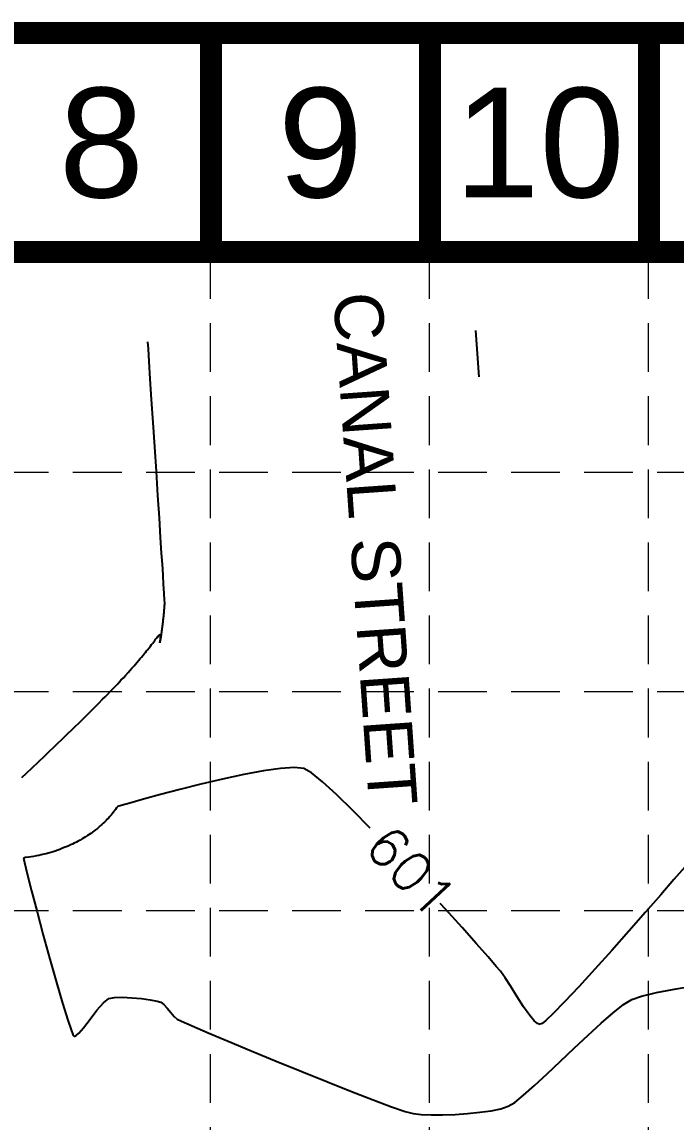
# Model space of a CAD drawing. Header units: inches. Extents: x 2547543 to 2548696, y 7125653 to 7126375.
# Drawn here: x 2547690.1 to 2547743.8, y 7126285 to 7126375.3 of the extents above; entities that cross this region are included whole.
import ezdxf
from ezdxf.enums import TextEntityAlignment as Align

# ---------------------------------------------------------------- set-up
doc = ezdxf.new("R2010")
doc.units = ezdxf.units.IN
doc.header["$MEASUREMENT"] = 0
doc.linetypes.add('HIDDEN', pattern=[0.375, 0.25, -0.125])
for name, color, linetype in [('BASE', 7, 'Continuous'), ('C-ROAD-IDEN-E', 7, 'Continuous'), ('GRID', 254, 'HIDDEN'), ('V-TOPO-MINR-E', 14, 'Continuous')]:
    doc.layers.add(name, color=color, linetype=linetype)
doc.styles.add('L100', font='simplex', dxfattribs={"height": 4})
doc.styles.get("Standard").update_dxf_attribs({"font": 'ARIAL.TTF'})

msp = doc.modelspace()

# ---------------------------------------------------------------- linework, layer by layer
at = {"layer": 'BASE', "const_width": 1.799999999973807}
for points in [[(2547543.583313602, 7125654.376313475), (2548695.583313586, 7125654.376313475), (2548695.583313586, 7126374.376313465), (2547543.583313602, 7126374.376313465)], [(2547561.543997881, 7125672.371599755), (2548677.633600889, 7125672.340385177), (2548677.610338688, 7126356.384924904), (2547561.770809304, 7126356.405646428)]]:
    msp.add_lwpolyline(points, close=True, dxfattribs=at)
for points in [[(2547705.5833136, 7126356.376313465), (2547705.5833136, 7126374.376313465)], [(2547723.5833136, 7126356.376313465), (2547723.5833136, 7126374.376313465)], [(2547741.5833136, 7126356.376313465), (2547741.5833136, 7126374.376313465)]]:
    msp.add_lwpolyline(points, dxfattribs=at)
at = {"layer": 'GRID', "color": 252, "linetype": 'HIDDEN', "lineweight": 0, "ltscale": 16}
for p, q in [((2547705.523132141, 7126356.547205457), (2547705.523132141, 7125726.296813901)), ((2547723.523132141, 7126356.547205457), (2547723.523132141, 7125726.296813901)), ((2547741.52313214, 7126356.547205457), (2547741.52313214, 7125726.296813901)), ((2547562.246074223, 7126338.317165321), (2548678.246074207, 7126338.317165321)), ((2547562.246074223, 7126320.317165322), (2548678.246074207, 7126320.317165322)), ((2547562.246074223, 7126302.317165322), (2548678.246074207, 7126302.317165322))]:
    msp.add_line(p, q, dxfattribs=at)
at = {"layer": 'V-TOPO-MINR-E', "color": 35, "extrusion": (0.9974161027546418, 0.07184092124786601, 0), "elevation": 3053107.793251717}
msp.add_lwpolyline([(6924905.104949017, 601.0000000000009), (6924901.290864381, 601.0000000000009)], dxfattribs=at)
at = {"layer": 'V-TOPO-MINR-E', "color": 35, "extrusion": (0.99789280121185, 0.06488418366264292, 0), "elevation": 3004719.229042815}
msp.add_lwpolyline([(6946026.338786989, 601.0000000000009), (6946026.927158698, 601.0000000000009)], dxfattribs=at)
at = {"layer": 'V-TOPO-MINR-E', "color": 35, "elevation": 601}
for points in [[(2547700.507303224, 7126347.39412977), (2547700.439633232, 7126348.434815324)], [(2547700.831916432, 7126342.401969302), (2547700.708980886, 7126344.292584943)], [(2547700.962201708, 7126340.398287267), (2547700.831916432, 7126342.401969302)], [(2547701.341795291, 7126334.560060965), (2547701.222677199, 7126336.392211282)], [(2547701.588238219, 7126330.768622525), (2547701.530111862, 7126331.663144769)], [(2547701.648755533, 7126329.832791965), (2547701.614961874, 7126330.356886606)], [(2547701.778358957, 7126327.816203136), (2547701.741826651, 7126328.385524773)], [(2547701.777616946, 7126327.373040255), (2547701.78279865, 7126327.442449832)], [(2547701.793058991, 7126327.585656749), (2547701.778358957, 7126327.816203136)], [(2547701.78279865, 7126327.442449832), (2547701.787844531, 7126327.511871445)], [(2547701.787844531, 7126327.511871445), (2547701.793058991, 7126327.585656749)], [(2547701.697908341, 7126326.471931825), (2547701.704853014, 7126326.541160781)], [(2547701.711662267, 7126326.61040522), (2547701.718336066, 7126326.67966488)], [(2547701.718336066, 7126326.67966488), (2547701.724874376, 7126326.748939496)], [(2547701.724874376, 7126326.748939496), (2547701.731277166, 7126326.818228801)], [(2547701.731277166, 7126326.818228801), (2547701.737544402, 7126326.88753253)], [(2547701.737544402, 7126326.88753253), (2547701.744000731, 7126326.960553699)], [(2547701.744000731, 7126326.960553699), (2547701.749995718, 7126327.029958622)], [(2547701.749995718, 7126327.029958622), (2547701.755854773, 7126327.099377183)], [(2547701.755854773, 7126327.099377183), (2547701.761257184, 7126327.164886395)], [(2547701.761257184, 7126327.164886395), (2547701.767164961, 7126327.23825416)], [(2547701.767164961, 7126327.23825416), (2547701.772616036, 7126327.30771204)], [(2547701.772616036, 7126327.30771204), (2547701.777616946, 7126327.373040255)], [(2547701.604312955, 7126325.644805149), (2547701.612589445, 7126325.711511017)], [(2547701.612589445, 7126325.711511017), (2547701.621021349, 7126325.780552175)], [(2547701.621021349, 7126325.780552175), (2547701.62931824, 7126325.849611728)], [(2547701.661469882, 7126326.128855282), (2547701.669093504, 7126326.198075796)], [(2547701.669093504, 7126326.198075796), (2547701.676581598, 7126326.267313138)], [(2547701.676581598, 7126326.267313138), (2547701.683934129, 7126326.336567043)], [(2547701.691151059, 7126326.405837246), (2547701.697908341, 7126326.471931825)], [(2547701.030909455, 7126324.601999146), (2547701.095300951, 7126324.692783047)], [(2547701.095300951, 7126324.692783047), (2547701.156211445, 7126324.773486162)], [(2547701.207949856, 7126324.840060277), (2547701.214392956, 7126324.775234718)], [(2547701.214392956, 7126324.775234718), (2547701.256787942, 7126324.85806266)], [(2547701.256787942, 7126324.85806266), (2547701.298897739, 7126324.940915913)], [(2547701.298897739, 7126324.940915913), (2547701.300405965, 7126324.885203855)], [(2547701.300405965, 7126324.885203855), (2547701.334499869, 7126324.948640936)], [(2547701.334499869, 7126324.948640936), (2547701.368786307, 7126325.012006384)], [(2547701.368786307, 7126325.012006384), (2547701.367276801, 7126324.949391156)], [(2547701.391579431, 7126324.948033362), (2547701.41788796, 7126325.009863783)], [(2547701.413473041, 7126324.940164021), (2547701.40873671, 7126324.869775984)], [(2547701.414983042, 7126324.711871355), (2547701.410064906, 7126324.660704505)], [(2547701.41788796, 7126325.009863783), (2547701.413473041, 7126324.940164021)], [(2547701.424348273, 7126324.813215852), (2547701.419743642, 7126324.762707435)], [(2547701.428798478, 7126324.863399672), (2547701.424348273, 7126324.813215852)], [(2547701.435187566, 7126324.938073388), (2547701.428798478, 7126324.863399672)], [(2547701.470137495, 7126324.679580876), (2547701.480597797, 7126324.748386849)], [(2547701.480597797, 7126324.748386849), (2547701.490923463, 7126324.817215204)], [(2547701.490923463, 7126324.817215204), (2547701.500890844, 7126324.884547817)], [(2547701.511170694, 7126324.954938), (2547701.520853869, 7126325.022169115)], [(2547701.530633593, 7126325.091011833), (2547701.54027873, 7126325.159875581)], [(2547701.54027873, 7126325.159875581), (2547701.549789237, 7126325.228760094)], [(2547701.549789237, 7126325.228760094), (2547701.559165068, 7126325.297665111)], [(2547701.559165068, 7126325.297665111), (2547701.568676251, 7126325.368616106)], [(2547701.568676251, 7126325.368616106), (2547701.577788103, 7126325.437634018)], [(2547701.586764866, 7126325.506671673), (2547701.595320765, 7126325.573484938)], [(2547700.960881544, 7126324.503168655), (2547701.030909455, 7126324.601999146)], [(2547701.377157562, 7126324.346577768), (2547701.371091067, 7126324.29300485)], [(2547701.383054961, 7126324.399796929), (2547701.377157562, 7126324.346577768)], [(2547701.388784986, 7126324.452665756), (2547701.383054961, 7126324.399796929)], [(2547701.394349331, 7126324.50518762), (2547701.388784986, 7126324.452665756)], [(2547701.391656344, 7126324.34711755), (2547701.412462431, 7126324.403958985)], [(2547701.404987651, 7126324.609203735), (2547701.399749669, 7126324.557365854)], [(2547701.410064906, 7126324.660704505), (2547701.404987651, 7126324.609203735)], [(2547701.412462431, 7126324.403958985), (2547701.437950328, 7126324.473307429)], [(2547701.437950328, 7126324.473307429), (2547701.448631258, 7126324.540880984)], [(2547701.448631258, 7126324.540880984), (2547701.459542602, 7126324.610797547)], [(2547701.459542602, 7126324.610797547), (2547701.470137495, 7126324.679580876)], [(2547699.880790471, 7126323.134536662), (2547700.010055984, 7126323.286017069)], [(2547700.010055984, 7126323.286017069), (2547700.106263379, 7126323.400416961)], [(2547700.190805601, 7126323.506368425), (2547700.294222505, 7126323.638127519)], [(2547699.395310432, 7126322.566241955), (2547699.515632294, 7126322.706286927)], [(2547698.384418488, 7126321.444708232), (2547698.560298993, 7126321.635590518)], [(2547698.560298993, 7126321.635590518), (2547698.776604248, 7126321.872012496)], [(2547696.381942888, 7126319.364421762), (2547696.68305131, 7126319.66749566)], [(2547692.640692199, 7126315.709492676), (2547692.954627272, 7126316.010820778)], [(2547692.954627272, 7126316.010820778), (2547693.364142246, 7126316.405381612)], [(2547691.411791797, 7126314.542914415), (2547691.918520444, 7126315.02311887)], [(2547712.438593858, 7126314.072516726), (2547711.308235987, 7126313.997691088)], [(2547706.536446116, 7126313.115303733), (2547704.760125724, 7126312.696339906)], [(2547709.892855742, 7126313.794319956), (2547708.27480762, 7126313.490743959)], [(2547714.751537756, 7126312.902435734), (2547713.834090027, 7126313.635228276)], [(2547703.028200941, 7126312.262193109), (2547701.423026261, 7126311.841203976)], [(2547697.463152456, 7126310.2622157), (2547697.373787174, 7126310.15613422)], [(2547697.82907508, 7126310.75934632), (2547697.734598618, 7126310.617206726)], [(2547696.729849517, 7126309.489503753), (2547696.620894867, 7126309.390747402)], [(2547696.834732623, 7126309.589974267), (2547696.729849517, 7126309.489503753)], [(2547697.064416496, 7126309.818110889), (2547696.963206189, 7126309.716167324)], [(2547697.161545041, 7126309.921571939), (2547697.064416496, 7126309.818110889)], [(2547695.443907253, 7126308.48536611), (2547695.277138844, 7126308.37829154)], [(2547695.575850142, 7126308.572311118), (2547695.443907253, 7126308.48536611)], [(2547695.703799119, 7126308.661565793), (2547695.575850142, 7126308.572311118)], [(2547695.861095091, 7126308.774125749), (2547695.703799119, 7126308.661565793)], [(2547695.985430731, 7126308.865384324), (2547695.861095091, 7126308.774125749)], [(2547696.370150367, 7126309.1715226), (2547696.253482386, 7126309.076327318)], [(2547693.693792976, 7126307.555196276), (2547693.532321031, 7126307.489279228)], [(2547694.046005288, 7126307.712005818), (2547693.851484576, 7126307.624218527)], [(2547694.35066832, 7126307.858391297), (2547694.200259548, 7126307.783745036)], [(2547694.536067665, 7126307.953079062), (2547694.35066832, 7126307.858391297)], [(2547695.00214125, 7126308.211274736), (2547694.825998856, 7126308.110157604)], [(2547695.277138844, 7126308.37829154), (2547695.141616197, 7126308.293528646)], [(2547690.339960599, 7126306.684003894), (2547690.182154962, 7126306.629203656)], [(2547690.821008273, 7126306.724531585), (2547690.605544406, 7126306.706961458)], [(2547691.012924335, 7126306.759842651), (2547690.821008273, 7126306.724531585)], [(2547691.25037549, 7126306.806137266), (2547691.012924335, 7126306.759842651)], [(2547691.624641255, 7126306.887832231), (2547691.439229781, 7126306.845042033)], [(2547691.853923667, 7126306.943346845), (2547691.624641255, 7126306.887832231)], [(2547692.036184621, 7126306.989558042), (2547691.853923667, 7126306.943346845)], [(2547692.995429757, 7126307.28611923), (2547692.783146892, 7126307.21353949)], [(2547693.163985106, 7126307.345839419), (2547692.995429757, 7126307.28611923)], [(2547693.532321031, 7126307.489279228), (2547693.328833019, 7126307.408862007)], [(2547690.489597988, 7126305.334927331), (2547690.846685157, 7126303.94351313)], [(2547690.846685157, 7126303.94351313), (2547691.296508213, 7126302.228263451)], [(2547727.394615653, 7126299.599967151), (2547726.213479487, 7126300.926367175)], [(2547692.345838333, 7126298.343303308), (2547692.881083573, 7126296.432115667)], [(2547729.37550629, 7126297.343964458), (2547729.026755823, 7126297.746444154)], [(2547742.204412715, 7126295.593901316), (2547743.800008713, 7126295.895997814)], [(2547697.658310958, 7126295.193859264), (2547698.31918849, 7126295.211392932)], [(2547698.31918849, 7126295.211392932), (2547699.088135876, 7126295.17309928)], [(2547699.088135876, 7126295.17309928), (2547699.875967262, 7126295.096534332)], [(2547699.875967262, 7126295.096534332), (2547700.593496793, 7126294.999254111)], [(2547731.268543983, 7126294.42604298), (2547730.739914965, 7126295.254149701)], [(2547740.174337119, 7126295.0354832), (2547740.963341555, 7126295.305868148)], [(2547740.963341555, 7126295.305868148), (2547742.204412715, 7126295.593901316)], [(2547693.380541048, 7126294.714138197), (2547693.812079846, 7126293.318632307)], [(2547701.460906868, 7126294.812771944), (2547701.705376686, 7126294.624061884)], [(2547731.780248107, 7126293.702903702), (2547731.268543983, 7126294.42604298)], [(2547693.812079846, 7126293.318632307), (2547694.086817462, 7126292.521270801)], [(2547732.15571802, 7126293.268802477), (2547731.780248107, 7126293.702903702)], [(2547733.681263579, 7126293.845132886), (2547733.101552819, 7126293.302384142)], [(2547694.086817462, 7126292.521270801), (2547694.240953526, 7126292.152790045)], [(2547694.510761519, 7126292.064205021), (2547694.736858176, 7126292.262529934)], [(2547732.798605565, 7126293.06152936), (2547732.66692476, 7126292.989162579)], [(2547694.31513274, 7126292.031952516), (2547694.342877757, 7126292.012080917)], [(2547694.342877757, 7126292.012080917), (2547694.391626772, 7126292.011148627)], [(2547694.391626772, 7126292.011148627), (2547694.510761519, 7126292.064205021)], [(2547734.302394144, 7126289.95414381), (2547735.438076804, 7126291.034735612)], [(2547727.675680641, 7126285.76116957), (2547728.599540414, 7126285.89429872)], [(2547728.599540414, 7126285.89429872), (2547729.393800061, 7126286.059240938)], [(2547729.393800061, 7126286.059240938), (2547730.008834729, 7126286.255506651)], [(2547722.849249728, 7126285.589854863), (2547723.676737341, 7126285.55657509)], [(2547723.676737341, 7126285.55657509), (2547724.622749092, 7126285.557556246)], [(2547724.622749092, 7126285.557556246), (2547725.637660127, 7126285.59230876)], [(2547725.637660127, 7126285.59230876), (2547726.671845594, 7126285.660343057)], [(2547726.671845594, 7126285.660343057), (2547727.675680641, 7126285.76116957)]]:
    msp.add_lwpolyline(points, dxfattribs=at)
at = {"layer": 'V-TOPO-MINR-E', "color": 35, "extrusion": (0.9978925533206651, 0.06488799601747525, 0), "elevation": 3004745.765658607}
msp.add_lwpolyline([(6946012.404513302, 601.0000000000009), (6946013.816606614, 601.0000000000009)], dxfattribs=at)
at = {"layer": 'V-TOPO-MINR-E', "color": 35, "extrusion": (0.9978925682976937, 0.06488776568994156, 0), "elevation": 3004744.162421895}
msp.add_lwpolyline([(6946011.402048751, 601), (6946013.098050385, 601)], dxfattribs=at)
at = {"layer": 'V-TOPO-MINR-E', "color": 35, "extrusion": (0.9978927964449512, 0.06488425697559581, 0), "elevation": 3004719.739374997}
msp.add_lwpolyline([(6946016.028620339, 601), (6946018.064537042, 601)], dxfattribs=at)
at = {"layer": 'V-TOPO-MINR-E', "color": 35, "extrusion": (0.9978929488592295, 0.06488191286507569, 0), "elevation": 3004703.422756286}
msp.add_lwpolyline([(6946021.10825057, 601.0000000000009), (6946023.086868996, 601.0000000000009)], dxfattribs=at)
at = {"layer": 'V-TOPO-MINR-E', "color": 35, "extrusion": (0.9978935199544801, 0.06487312874263096, 0), "elevation": 3004642.279134751}
msp.add_lwpolyline([(6946044.113251531, 601.0000000000009), (6946045.72136844, 601.0000000000009)], dxfattribs=at)
at = {"layer": 'V-TOPO-MINR-E', "color": 35, "extrusion": (0.9978941276494827, 0.06486378036067454, 0), "elevation": 3004577.207677773}
msp.add_lwpolyline([(6946070.965861008, 601.0000000000005), (6946072.260774681, 601.0000000000005)], dxfattribs=at)
at = {"layer": 'V-TOPO-MINR-E', "color": 35, "extrusion": (0.9979003123134513, 0.0647685624722085, 0), "elevation": 3003914.410169544}
msp.add_lwpolyline([(6946356.317576769, 601), (6946356.730179024, 601)], dxfattribs=at)
at = {"layer": 'V-TOPO-MINR-E', "color": 35, "extrusion": (0.9979360937291455, 0.06421489572220795, 0), "elevation": 3000059.958441196}
msp.add_lwpolyline([(6948020.642678981, 601.0000000000005), (6948021.360255755, 601.0000000000005)], dxfattribs=at)
at = {"layer": 'V-TOPO-MINR-E', "color": 35, "extrusion": (0.9979410937136457, 0.06413714584866277, 0), "elevation": 2999518.625722516}
msp.add_lwpolyline([(6948253.625018763, 601), (6948254.357698711, 601)], dxfattribs=at)
at = {"layer": 'V-TOPO-MINR-E', "color": 35, "extrusion": (0.995199756012904, -0.09786442475106305, 0), "elevation": 1838058.267524447}
msp.add_lwpolyline([(7341447.796814234, 601.0000000000009), (7341447.866392666, 601.0000000000009)], dxfattribs=at)
at = {"layer": 'V-TOPO-MINR-E', "color": 35, "extrusion": (0.9921451998107608, -0.1250915764248957, 0), "elevation": 1636246.608243436}
msp.add_lwpolyline([(7389045.718840645, 601.0000000000005), (7389045.790725498, 601.0000000000005)], dxfattribs=at)
at = {"layer": 'V-TOPO-MINR-E', "color": 35, "extrusion": (0.9930920024994232, -0.1173382911571731, 0), "elevation": 1693911.215408065}
msp.add_lwpolyline([(7376040.164016862, 601.0000000000005), (7376040.233575051, 601.0000000000005)], dxfattribs=at)
at = {"layer": 'V-TOPO-MINR-E', "color": 35, "extrusion": (0.9933199375003934, -0.1153928150458885, 0), "elevation": 1708356.022619313}
msp.add_lwpolyline([(7372708.080005845, 601), (7372708.149566057, 601)], dxfattribs=at)
at = {"layer": 'V-TOPO-MINR-E', "color": 35, "extrusion": (0.993547353180603, -0.1134180628816149, 0), "elevation": 1723008.137589695}
msp.add_lwpolyline([(7369297.708499576, 601), (7369297.780833226, 601)], dxfattribs=at)
at = {"layer": 'V-TOPO-MINR-E', "color": 35, "extrusion": (0.9937731601931459, -0.1114221974281968, 0), "elevation": 1737806.614481222}
msp.add_lwpolyline([(7365822.085514905, 601), (7365822.155151946, 601)], dxfattribs=at)
at = {"layer": 'V-TOPO-MINR-E', "color": 35, "extrusion": (0.9946165085107292, -0.1036243262845493, 0), "elevation": 1795525.38809087}
msp.add_lwpolyline([(7351965.689956059, 601.0000000000009), (7351965.759601193, 601.0000000000009)], dxfattribs=at)
at = {"layer": 'V-TOPO-MINR-E', "color": 35, "extrusion": (0.7895904385872144, -0.6136342064224015, 0), "elevation": -2361316.173764332}
msp.add_lwpolyline([(7190234.480605115, 601.0000000000009), (7190234.564919861, 601.0000000000009)], dxfattribs=at)
at = {"layer": 'V-TOPO-MINR-E', "color": 35, "extrusion": (0.9995965670480409, -0.02840252006022517, 0), "elevation": 2344267.953262725}
msp.add_lwpolyline([(7195811.094271746, 601), (7195811.03099081, 601)], dxfattribs=at)
at = {"layer": 'V-TOPO-MINR-E', "color": 35, "extrusion": (0.9214339127037199, -0.3885351264937494, 0), "elevation": -421289.1034759562}
msp.add_lwpolyline([(7556308.89533482, 601.0000000000009), (7556308.962510131, 601.0000000000009)], dxfattribs=at)
at = {"layer": 'V-TOPO-MINR-E', "color": 35, "extrusion": (0.9325076383597611, -0.3611502518353007, 0), "elevation": -197922.9974728557}
msp.add_lwpolyline([(7565455.379865647, 601.0000000000009), (7565455.453106234, 601.0000000000009)], dxfattribs=at)
at = {"layer": 'V-TOPO-MINR-E', "color": 35, "extrusion": (0.9956438344430814, -0.09323816244155737, 0), "elevation": 1872157.784733034}
msp.add_lwpolyline([(7332824.311055359, 601.0000000000009), (7332824.259996858, 601.0000000000009)], dxfattribs=at)
at = {"layer": 'V-TOPO-MINR-E', "color": 35, "extrusion": (0.9895036232004968, -0.1445080609277192, 0), "elevation": 1491148.475357876}
msp.add_lwpolyline([(7419687.697080303, 601.0000000000009), (7419687.768217165, 601.0000000000009)], dxfattribs=at)
at = {"layer": 'V-TOPO-MINR-E', "color": 35, "extrusion": (0.9900598269336858, -0.140646859517162, 0), "elevation": 1520081.692548614}
msp.add_lwpolyline([(7413814.336017142, 601.0000000000009), (7413814.405551041, 601.0000000000009)], dxfattribs=at)
at = {"layer": 'V-TOPO-MINR-E', "color": 35, "extrusion": (0.9916521867558511, -0.128941616642335, 0), "elevation": 1607553.91816698}
msp.add_lwpolyline([(7395340.96392585, 601.0000000000009), (7395341.033544669, 601.0000000000009)], dxfattribs=at)
at = {"layer": 'V-TOPO-MINR-E', "color": 35, "extrusion": (0.7824925691134791, -0.6226599226561695, 0), "elevation": -2443719.577640997}
msp.add_lwpolyline([(7162646.287241061, 601.0000000000005), (7162646.479572387, 601.0000000000005)], dxfattribs=at)
at = {"layer": 'V-TOPO-MINR-E', "color": 35, "extrusion": (0.7836299889351843, -0.6212278490549527, 0), "elevation": -2430616.352286408}
msp.add_lwpolyline([(7167103.607000151, 601), (7167103.788065188, 601)], dxfattribs=at)
at = {"layer": 'V-TOPO-MINR-E', "color": 35, "extrusion": (0.7923280567748728, -0.6100952798107472, 0), "elevation": -2329121.983862487}
msp.add_lwpolyline([(7200726.584532206, 601), (7200726.750953281, 601)], dxfattribs=at)
at = {"layer": 'V-TOPO-MINR-E', "color": 35, "extrusion": (0.7953100739867721, -0.6062028424670699, 0), "elevation": -2293785.926212037}
msp.add_lwpolyline([(7212060.806892669, 601), (7212060.95955833, 601)], dxfattribs=at)
at = {"layer": 'V-TOPO-MINR-E', "color": 35, "extrusion": (0.8034305233058834, -0.595398517146654, 0), "elevation": -2196102.325091921}
msp.add_lwpolyline([(7242403.726484714, 601), (7242403.867848068, 601)], dxfattribs=at)
at = {"layer": 'V-TOPO-MINR-E', "color": 35, "extrusion": (0.8060209319594118, -0.5918870308118613, 0), "elevation": -2164478.74793868}
msp.add_lwpolyline([(7251917.743398404, 601), (7251917.874621897, 601)], dxfattribs=at)
at = {"layer": 'V-TOPO-MINR-E', "color": 35, "extrusion": (0.9347695206499784, -0.3552547582563952, 0), "elevation": -150147.0245540245}
msp.add_lwpolyline([(7566553.778064885, 601.0000000000009), (7566553.835953701, 601.0000000000009)], dxfattribs=at)
at = {"layer": 'V-TOPO-MINR-E', "color": 35, "extrusion": (0.9946867393064097, -0.1029479997279337, 0), "elevation": 1800523.939450507}
msp.add_lwpolyline([(7350741.300213722, 601), (7350741.247756771, 601)], dxfattribs=at)
at = {"layer": 'V-TOPO-MINR-E', "color": 35, "extrusion": (0.761057136762193, -0.6486848499721053, 0), "elevation": -2683792.676883002}
msp.add_lwpolyline([(7076192.83256207, 601), (7076193.060707238, 601)], dxfattribs=at)
at = {"layer": 'V-TOPO-MINR-E', "color": 35, "extrusion": (0.7615779076808449, -0.6480733681709707, 0), "elevation": -2678108.292238648}
msp.add_lwpolyline([(7078346.370440959, 601), (7078346.543799218, 601)], dxfattribs=at)
at = {"layer": 'V-TOPO-MINR-E', "color": 35, "extrusion": (0.7600654353665307, -0.649846546471616, 0), "elevation": -2694597.858943163}
msp.add_lwpolyline([(7072085.703500111, 601), (7072085.864792023, 601)], dxfattribs=at)
at = {"layer": 'V-TOPO-MINR-E', "color": 35, "extrusion": (0.7816561341969048, -0.62370961822979, 0), "elevation": -2453331.031301205}
msp.add_lwpolyline([(7159359.460848391, 601), (7159359.5963958, 601)], dxfattribs=at)
at = {"layer": 'V-TOPO-MINR-E', "color": 35, "extrusion": (0.7866810428633165, -0.6173596494746679, 0), "elevation": -2395277.138915306}
msp.add_lwpolyline([(7178991.072031377, 601), (7178991.199191133, 601)], dxfattribs=at)
at = {"layer": 'V-TOPO-MINR-E', "color": 35, "extrusion": (0.7401727996929016, -0.6724167060646038, 0), "elevation": -2906120.543281436}
msp.add_lwpolyline([(6987824.830929298, 601), (6987825.071167182, 601)], dxfattribs=at)
at = {"layer": 'V-TOPO-MINR-E', "color": 35, "extrusion": (0.7462624868700387, -0.6656517863647219, 0), "elevation": -2842396.857304016}
msp.add_lwpolyline([(7013987.164438161, 601), (7013987.382381786, 601)], dxfattribs=at)
at = {"layer": 'V-TOPO-MINR-E', "color": 35, "extrusion": (0.7488087035673476, -0.6627861838193282, 0), "elevation": -2815488.656287248}
msp.add_lwpolyline([(7024831.85001182, 601.0000000000009), (7024832.119151684, 601.0000000000009)], dxfattribs=at)
at = {"layer": 'V-TOPO-MINR-E', "color": 35, "extrusion": (0.7513419354088885, -0.6599130973817884, 0), "elevation": -2788560.20311787}
msp.add_lwpolyline([(7035564.985808498, 601), (7035565.188425286, 601)], dxfattribs=at)
at = {"layer": 'V-TOPO-MINR-E', "color": 35, "extrusion": (0.7272998307402326, -0.6863198643527879, 0), "elevation": -3037995.362599805}
msp.add_lwpolyline([(6931507.715147573, 601.0000000000009), (6931508.101757037, 601.0000000000009)], dxfattribs=at)
at = {"layer": 'V-TOPO-MINR-E', "color": 35, "extrusion": (0.7294428649115734, -0.6840417434847059, 0), "elevation": -3016300.937209859}
msp.add_lwpolyline([(6940976.087272471, 601), (6940976.37565955, 601)], dxfattribs=at)
at = {"layer": 'V-TOPO-MINR-E', "color": 35, "extrusion": (0.7204582522390051, -0.6934983105824543, 0), "elevation": -3106581.545848487}
msp.add_lwpolyline([(6901039.718859863, 601), (6901040.058737115, 601)], dxfattribs=at)
at = {"layer": 'V-TOPO-MINR-E', "color": 35, "extrusion": (0.7217337123446836, -0.6921708231825157, 0), "elevation": -3093871.95914337}
msp.add_lwpolyline([(6906747.359917478, 601), (6906747.692072119, 601)], dxfattribs=at)
at = {"layer": 'V-TOPO-MINR-E', "color": 35, "extrusion": (0.7229498543832615, -0.6909005051722144, 0), "elevation": -3081720.903716836}
msp.add_lwpolyline([(6912177.924005711, 601), (6912178.16333105, 601)], dxfattribs=at)
at = {"layer": 'V-TOPO-MINR-E', "color": 35, "extrusion": (0.7257185000428924, -0.6879917577235171, 0), "elevation": -3053938.564290401}
msp.add_lwpolyline([(6924497.811074521, 601.0000000000009), (6924498.124331331, 601.0000000000009)], dxfattribs=at)
at = {"layer": 'V-TOPO-MINR-E', "color": 35, "extrusion": (0.7081602456890767, -0.7060517448640621, 0), "elevation": -3227372.925930691}
msp.add_lwpolyline([(6845381.10675595, 601), (6845381.547822374, 601)], dxfattribs=at)
at = {"layer": 'V-TOPO-MINR-E', "color": 35, "extrusion": (0.7116800186138217, -0.7025037730189287, 0), "elevation": -3193121.63133837}
msp.add_lwpolyline([(6861425.845962711, 601), (6861426.144239861, 601)], dxfattribs=at)
at = {"layer": 'V-TOPO-MINR-E', "color": 35, "extrusion": (0.7178828051125242, -0.6961639735893935, 0), "elevation": -3132139.372741743}
msp.add_lwpolyline([(6889477.297669271, 601.0000000000009), (6889477.560164398, 601.0000000000009)], dxfattribs=at)
at = {"layer": 'V-TOPO-MINR-E', "color": 35, "extrusion": (0.7017143215638822, -0.712458427497451, 0), "elevation": -3289451.243103931}
msp.add_lwpolyline([(6815766.634080047, 601.0000000000009), (6815767.047021362, 601.0000000000009)], dxfattribs=at)
at = {"layer": 'V-TOPO-MINR-E', "color": 35, "extrusion": (0.7031515773979321, -0.7110399842503937, 0), "elevation": -3275681.274195537}
msp.add_lwpolyline([(6822395.628362885, 601.0000000000009), (6822395.916570041, 601.0000000000009)], dxfattribs=at)
at = {"layer": 'V-TOPO-MINR-E', "color": 35, "extrusion": (0.7065630254929536, -0.7076501190604322, 0), "elevation": -3242832.682036058}
msp.add_lwpolyline([(6838070.637896749, 601), (6838070.97770128, 601)], dxfattribs=at)
at = {"layer": 'V-TOPO-MINR-E', "color": 35, "extrusion": (0.6989465475494863, -0.7151739114849295, 0), "elevation": -3315854.089287403}
msp.add_lwpolyline([(6802959.589945956, 601), (6802959.923561958, 601)], dxfattribs=at)
at = {"layer": 'V-TOPO-MINR-E', "color": 35, "extrusion": (0.7001790488404195, -0.7139672958651017, 0), "elevation": -3304115.326055296}
msp.add_lwpolyline([(6808669.031107374, 601.0000000000009), (6808669.466753162, 601.0000000000009)], dxfattribs=at)
at = {"layer": 'V-TOPO-MINR-E', "color": 35, "extrusion": (-0.7009328310284211, 0.7132272894291714, 0), "elevation": 3296921.397761527}
msp.add_lwpolyline([(-6812155.847626538, 601), (-6812156.309714202, 601)], dxfattribs=at)
at = {"layer": 'V-TOPO-MINR-E', "color": 35, "extrusion": (-0.6945909042180385, 0.7194049456165615, 0), "elevation": 3357102.628590112}
msp.add_lwpolyline([(-6782697.761836282, 601.0000000000009), (-6782698.364627866, 601.0000000000009)], dxfattribs=at)
at = {"layer": 'V-TOPO-MINR-E', "color": 35, "extrusion": (0.6952725786430198, -0.718746159215537, 0), "elevation": -3350671.21027238}
msp.add_lwpolyline([(6785877.806523191, 601.0000000000009), (6785878.344047997, 601.0000000000009)], dxfattribs=at)
at = {"layer": 'V-TOPO-MINR-E', "color": 35, "extrusion": (0.6963875723469362, -0.7176659035238756, 0), "elevation": -3340132.30258405}
msp.add_lwpolyline([(6791071.981712626, 601), (6791072.354578194, 601)], dxfattribs=at)
at = {"layer": 'V-TOPO-MINR-E', "color": 35, "extrusion": (0.6896091706616255, -0.7241817394407188, 0), "elevation": -3403835.497255655}
msp.add_lwpolyline([(6759364.751378872, 601.0000000000009), (6759365.154392952, 601.0000000000009)], dxfattribs=at)
at = {"layer": 'V-TOPO-MINR-E', "color": 35, "extrusion": (-0.6884402958311016, 0.7252930160121395, 0), "elevation": 3414732.738097786}
msp.add_lwpolyline([(-6753865.578155028, 601.0000000000009), (-6753866.171454985, 601.0000000000009)], dxfattribs=at)
at = {"layer": 'V-TOPO-MINR-E', "color": 35, "extrusion": (0.6868452852981951, -0.7268036557858257, 0), "elevation": -3429561.626950284}
msp.add_lwpolyline([(6746345.608430734, 601), (6746346.259786386, 601)], dxfattribs=at)
at = {"layer": 'V-TOPO-MINR-E', "color": 35, "extrusion": (0.6873877726179317, -0.7262906099182053, 0), "elevation": -3424523.41097289}
msp.add_lwpolyline([(6748905.112511378, 601), (6748905.829982352, 601)], dxfattribs=at)
at = {"layer": 'V-TOPO-MINR-E', "color": 35, "extrusion": (0.1422258850860868, -0.9898342273388404, 0), "elevation": -6691519.013920826}
msp.add_lwpolyline([(3535358.169993179, 601), (3535356.740076728, 601)], dxfattribs=at)
at = {"layer": 'V-TOPO-MINR-E', "color": 35, "extrusion": (-0.1069357513144254, -0.9942659327819793, 0), "elevation": -7357892.85236233}
msp.add_lwpolyline([(1771046.702152852, 601), (1771045.934771635, 601)], dxfattribs=at)
at = {"layer": 'V-TOPO-MINR-E', "color": 35, "extrusion": (-0.4896728196064378, -0.8719062620136876, 0), "elevation": -7461023.700318254}
msp.add_lwpolyline([(-1268194.445400038, 601.0000000000009), (-1268195.170839451, 601.0000000000009)], dxfattribs=at)
at = {"layer": 'V-TOPO-MINR-E', "color": 35, "extrusion": (0.6859184179191021, -0.7276784481894157, 0), "elevation": -3438157.043095039}
msp.add_lwpolyline([(6741968.661269838, 601.0000000000009), (6741969.161043273, 601.0000000000009)], dxfattribs=at)
at = {"layer": 'V-TOPO-MINR-E', "color": 35, "extrusion": (-0.2111062479820466, 0.9774631205641178, 0), "elevation": 6427871.487933313}
msp.add_lwpolyline([(-3994700.183555281, 601.0000000000005), (-3994698.405113243, 601.0000000000005)], dxfattribs=at)
at = {"layer": 'V-TOPO-MINR-E', "color": 35, "extrusion": (0.2431499871105035, -0.9699887029074936, 0), "elevation": -6292968.429250009}
msp.add_lwpolyline([(4204007.675926064, 601), (4204005.890415799, 601)], dxfattribs=at)
at = {"layer": 'V-TOPO-MINR-E', "color": 35, "extrusion": (0.6731795382493313, 0.739479079678673, 0), "elevation": 6984828.746626625}
msp.add_lwpolyline([(2913304.712487084, 601.0000000000009), (2913306.26933102, 601.0000000000009)], dxfattribs=at)
at = {"layer": 'V-TOPO-MINR-E', "color": 35, "extrusion": (0.2779680149164242, -0.96059033030914, 0), "elevation": -6137286.771395192}
msp.add_lwpolyline([(4428181.513959048, 601), (4428180.753179587, 601)], dxfattribs=at)
at = {"layer": 'V-TOPO-MINR-E', "color": 35, "extrusion": (0.2699215856812339, -0.9628823072335104, 0), "elevation": -6174119.991202822}
msp.add_lwpolyline([(4376680.569898408, 601), (4376679.422706299, 601)], dxfattribs=at)
at = {"layer": 'V-TOPO-MINR-E', "color": 35, "extrusion": (0.2623095440965617, -0.9649837838408758, 0), "elevation": -6208488.966586874}
msp.add_lwpolyline([(4327790.169444811, 601.0000000000009), (4327788.722715753, 601.0000000000009)], dxfattribs=at)
at = {"layer": 'V-TOPO-MINR-E', "color": 35, "extrusion": (-0.6982026310610072, -0.71590019275, 0), "elevation": -6880549.976686591}
msp.add_lwpolyline([(-3151697.517328973, 601.0000000000009), (-3151699.380622987, 601.0000000000009)], dxfattribs=at)
at = {"layer": 'V-TOPO-MINR-E', "color": 35, "extrusion": (0.7730233364808247, -0.6343775857137874, 0), "elevation": -2551341.905881939}
msp.add_lwpolyline([(7125006.473487508, 601), (7125006.301499316, 601)], dxfattribs=at)
at = {"layer": 'V-TOPO-MINR-E', "color": 35, "extrusion": (0.7811472166659598, -0.6243468794628706, 0), "elevation": -2459162.789830185}
msp.add_lwpolyline([(7157344.696578539, 601.0000000000009), (7157344.559336431, 601.0000000000009)], dxfattribs=at)
at = {"layer": 'V-TOPO-MINR-E', "color": 35, "extrusion": (0.8317221272707229, -0.5551921316159509, 0), "elevation": -1837495.002661221}
msp.add_lwpolyline([(7341571.962120054, 601), (7341571.824052487, 601)], dxfattribs=at)
at = {"layer": 'V-TOPO-MINR-E', "color": 35, "extrusion": (0.7387677019491294, -0.6739601490865779, 0), "elevation": -2920692.591359747}
msp.add_lwpolyline([(6981735.16210781, 601), (6981735.031768629, 601)], dxfattribs=at)
at = {"layer": 'V-TOPO-MINR-E', "color": 35, "extrusion": (0.295518200236963, -0.9553371097830893, 0), "elevation": -6055138.113084609}
msp.add_lwpolyline([(4539865.210404685, 601), (4539864.922936202, 601)], dxfattribs=at)
at = {"layer": 'V-TOPO-MINR-E', "color": 35, "extrusion": (0.7133134776858783, 0.7008451202310523, 0), "elevation": 6811761.01891963}
msp.add_lwpolyline([(3297736.130409956, 601), (3297738.170859908, 601)], dxfattribs=at)
at = {"layer": 'V-TOPO-MINR-E', "color": 35, "extrusion": (-0.6623475000370715, 0.7491967626696219, 0), "elevation": 3651547.437627471}
msp.add_lwpolyline([(-6628819.270091018, 601.0000000000009), (-6628819.085720176, 601.0000000000009)], dxfattribs=at)
at = {"layer": 'V-TOPO-MINR-E', "color": 35, "extrusion": (-0.7007466275438219, 0.7134102354087445, 0), "elevation": 3298692.237236181}
msp.add_lwpolyline([(-6811290.590708096, 601), (-6811290.410624377, 601)], dxfattribs=at)
at = {"layer": 'V-TOPO-MINR-E', "color": 35, "extrusion": (0.7377016328589936, -0.6751268776142559, 0), "elevation": -2931723.010160357}
msp.add_lwpolyline([(6977109.471139473, 601), (6977109.295183472, 601)], dxfattribs=at)
at = {"layer": 'V-TOPO-MINR-E', "color": 35, "extrusion": (0.7462402983757765, -0.6656766610600314, 0), "elevation": -2842623.902027497}
msp.add_lwpolyline([(7013882.498405984, 601), (7013882.358023252, 601)], dxfattribs=at)
at = {"layer": 'V-TOPO-MINR-E', "color": 35, "extrusion": (0.6131066511769258, -0.7900001482801225, 0), "elevation": -4067775.706499238}
msp.add_lwpolyline([(6381867.722259738, 601.0000000000009), (6381867.569971169, 601.0000000000009)], dxfattribs=at)
at = {"layer": 'V-TOPO-MINR-E', "color": 35, "extrusion": (0.6226873285219096, -0.7824707604110505, 0), "elevation": -3989710.307911783}
msp.add_lwpolyline([(6430960.185718442, 601), (6430959.99690159, 601)], dxfattribs=at)
at = {"layer": 'V-TOPO-MINR-E', "color": 35, "extrusion": (-0.6530391645534729, 0.7573241377107311, 0), "elevation": 3733180.439284516}
msp.add_lwpolyline([(-6583191.093094236, 601.0000000000005), (-6583190.94439376, 601.0000000000005)], dxfattribs=at)
at = {"layer": 'V-TOPO-MINR-E', "color": 35, "extrusion": (0.4009757221173237, -0.9160886803538677, 0), "elevation": -5506766.365433168}
msp.add_lwpolyline([(5191389.844003383, 601.0000000000005), (5191389.671867646, 601.0000000000005)], dxfattribs=at)
at = {"layer": 'V-TOPO-MINR-E', "color": 35, "extrusion": (0.4216971601218307, -0.9067367341986223, 0), "elevation": -5387329.637618885}
msp.add_lwpolyline([(5315231.673439492, 601), (5315231.503319265, 601)], dxfattribs=at)
at = {"layer": 'V-TOPO-MINR-E', "color": 35, "extrusion": (0.4650877302819416, -0.8852645949890868, 0), "elevation": -5123766.65461863}
msp.add_lwpolyline([(5569742.328773838, 601), (5569742.16281554, 601)], dxfattribs=at)
at = {"layer": 'V-TOPO-MINR-E', "color": 35, "extrusion": (0.4876989317903866, -0.8730118853317611, 0), "elevation": -4978843.633536174}
msp.add_lwpolyline([(5699660.716228268, 601.0000000000009), (5699660.552411268, 601.0000000000009)], dxfattribs=at)
at = {"layer": 'V-TOPO-MINR-E', "color": 35, "extrusion": (0.5079825199319845, -0.8613673777451472, 0), "elevation": -4844184.889743594}
msp.add_lwpolyline([(5814541.528186879, 601), (5814541.366264159, 601)], dxfattribs=at)
at = {"layer": 'V-TOPO-MINR-E', "color": 35, "extrusion": (0.9783921824727709, 0.206757677671636, 0), "elevation": 3966058.766613177}
msp.add_lwpolyline([(6445568.190427554, 601), (6445567.826607177, 601)], dxfattribs=at)
at = {"layer": 'V-TOPO-MINR-E', "color": 35, "extrusion": (0.08612072270218499, -0.9962847088665234, 0), "elevation": -6880421.4466676}
msp.add_lwpolyline([(3151947.877027734, 601.0000000000005), (3151947.610453527, 601.0000000000005)], dxfattribs=at)
at = {"layer": 'V-TOPO-MINR-E', "color": 35, "extrusion": (0.2017673598647424, -0.9794334752770152, 0), "elevation": -6465702.503686502}
msp.add_lwpolyline([(3933150.397968498, 601), (3933150.205148571, 601)], dxfattribs=at)
at = {"layer": 'V-TOPO-MINR-E', "color": 35, "extrusion": (0.2689388108962967, -0.9631572644141174, 0), "elevation": -6178581.078696474}
msp.add_lwpolyline([(4370368.805553783, 601.0000000000009), (4370368.61999492, 601.0000000000009)], dxfattribs=at)
at = {"layer": 'V-TOPO-MINR-E', "color": 35, "extrusion": (0.2794083302429797, -0.9601723725409047, 0), "elevation": -6130636.709794999}
msp.add_lwpolyline([(4437373.459235453, 601), (4437373.229186109, 601)], dxfattribs=at)
at = {"layer": 'V-TOPO-MINR-E', "color": 35, "extrusion": (0.2898673538035461, -0.9570668300588678, 0), "elevation": -6081859.285133249}
msp.add_lwpolyline([(4503995.889404949, 601), (4503995.706042776, 601)], dxfattribs=at)
at = {"layer": 'V-TOPO-MINR-E', "color": 35, "extrusion": (0.3130498141426909, -0.9497367076538774, 0), "elevation": -5970560.798460262}
msp.add_lwpolyline([(4650526.504701728, 601), (4650526.323743125, 601)], dxfattribs=at)
at = {"layer": 'V-TOPO-MINR-E', "color": 35, "extrusion": (0.3571004052672322, -0.9340660043904706, 0), "elevation": -5746659.167231048}
msp.add_lwpolyline([(4924520.991838819, 601), (4924520.815354597, 601)], dxfattribs=at)
at = {"layer": 'V-TOPO-MINR-E', "color": 35, "extrusion": (0.970713994157615, 0.2402380934543274, 0), "elevation": 4185088.818071377}
msp.add_lwpolyline([(6305552.975947214, 601.0000000000009), (6305552.009321287, 601.0000000000009)], dxfattribs=at)
at = {"layer": 'V-TOPO-MINR-E', "color": 35, "extrusion": (0.7556440766754778, -0.6549824649448751, 0), "elevation": -2742417.352410293}
msp.add_lwpolyline([(7053678.777215462, 601), (7053677.472087946, 601)], dxfattribs=at)
at = {"layer": 'V-TOPO-MINR-E', "color": 35, "extrusion": (0.7544532292915745, -0.656353810693223, 0), "elevation": -2755223.954142119}
msp.add_lwpolyline([(7048684.9679613, 601.0000000000009), (7048683.311624038, 601.0000000000009)], dxfattribs=at)
at = {"layer": 'V-TOPO-MINR-E', "color": 35, "extrusion": (0.7528273803305273, -0.6582179999245505, 0), "elevation": -2772650.97719067}
msp.add_lwpolyline([(7041846.492485427, 601), (7041844.582922569, 601)], dxfattribs=at)
at = {"layer": 'V-TOPO-MINR-E', "color": 35, "extrusion": (0.9660910052586624, 0.2582018000679063, 0), "elevation": 4301325.708897921}
msp.add_lwpolyline([(6226838.004704325, 601.0000000000005), (6226836.027847349, 601.0000000000005)], dxfattribs=at)
at = {"layer": 'V-TOPO-MINR-E', "color": 35, "extrusion": (0.7404062501726222, 0.6721596422765329, 0), "elevation": 6676364.304144468}
msp.add_lwpolyline([(3563881.035716009, 601.0000000000009), (3563881.672621669, 601.0000000000009)], dxfattribs=at)
at = {"layer": 'V-TOPO-MINR-E', "color": 35, "extrusion": (0.7438849596788494, 0.6683076886910674, 0), "elevation": 6657776.912604394}
msp.add_lwpolyline([(3598483.060121872, 601), (3598485.08964293, 601)], dxfattribs=at)
at = {"layer": 'V-TOPO-MINR-E', "color": 35, "extrusion": (0.7506900096862622, -0.6606546067025034, 0), "elevation": -2795460.44084304}
msp.add_lwpolyline([(7032820.877502423, 601.0000000000005), (7032818.812684077, 601.0000000000005)], dxfattribs=at)
at = {"layer": 'V-TOPO-MINR-E', "color": 35, "extrusion": (0.9647354808172142, 0.2632212986298387, 0), "elevation": 4333642.704584647}
msp.add_lwpolyline([(6204388.018227438, 601.0000000000009), (6204385.970892766, 601.0000000000009)], dxfattribs=at)
at = {"layer": 'V-TOPO-MINR-E', "color": 35, "extrusion": (0.7478494100583372, -0.6638684055408851, 0), "elevation": -2825600.046636586}
msp.add_lwpolyline([(7020763.769335123, 601), (7020761.647208831, 601)], dxfattribs=at)
at = {"layer": 'V-TOPO-MINR-E', "color": 35, "extrusion": (0.7494250035580439, 0.6620892417507068, 0), "elevation": 6627576.910405377}
msp.add_lwpolyline([(3653802.762069253, 601), (3653804.204172486, 601)], dxfattribs=at)
at = {"layer": 'V-TOPO-MINR-E', "color": 35, "extrusion": (0.7520164165574156, 0.6591443766187675, 0), "elevation": 6613193.138739884}
msp.add_lwpolyline([(3679771.633467613, 601), (3679772.661071212, 601)], dxfattribs=at)
at = {"layer": 'V-TOPO-MINR-E', "color": 35, "extrusion": (0.743948889139385, -0.6682365227584282, 0), "elevation": -2866666.063594274}
msp.add_lwpolyline([(7004094.189137386, 601), (7004092.107612159, 601)], dxfattribs=at)
at = {"layer": 'V-TOPO-MINR-E', "color": 35, "extrusion": (0.8078047237792381, 0.589450191483512, 0), "elevation": 6258665.158413401}
msp.add_lwpolyline([(4254896.435122607, 601), (4254897.089269575, 601)], dxfattribs=at)
at = {"layer": 'V-TOPO-MINR-E', "color": 35, "extrusion": (0.8433745580308489, 0.5373261159354441, 0), "elevation": 5977835.850142151}
msp.add_lwpolyline([(4641174.823764543, 601), (4641175.690222492, 601)], dxfattribs=at)
at = {"layer": 'V-TOPO-MINR-E', "color": 35, "extrusion": (0.7383051661169985, -0.6744668128862615, 0), "elevation": -2925443.687236256}
msp.add_lwpolyline([(6979746.399754617, 601), (6979744.456667913, 601)], dxfattribs=at)
at = {"layer": 'V-TOPO-MINR-E', "color": 35, "extrusion": (0.9602429234895973, 0.2791657713405272, 0), "elevation": 4435822.100558145}
msp.add_lwpolyline([(6131747.071341771, 601), (6131745.282234631, 601)], dxfattribs=at)
at = {"layer": 'V-TOPO-MINR-E', "color": 35, "extrusion": (0.8507032775842421, 0.5256462056435184, 0), "elevation": 5913272.951486993}
msp.add_lwpolyline([(4723157.733300526, 601), (4723158.709719896, 601)], dxfattribs=at)
at = {"layer": 'V-TOPO-MINR-E', "color": 35, "extrusion": (0.7294596360102585, -0.6840238588176447, 0), "elevation": -3016086.099923099}
msp.add_lwpolyline([(6941057.418392935, 601), (6941055.711432666, 601)], dxfattribs=at)
at = {"layer": 'V-TOPO-MINR-E', "color": 35, "extrusion": (0.1663727010174582, -0.9860629413765409, 0), "elevation": -6603101.274819246}
msp.add_lwpolyline([(3697856.841777221, 601), (3697858.720540606, 601)], dxfattribs=at)
at = {"layer": 'V-TOPO-MINR-E', "color": 35, "extrusion": (0.6064647728991587, -0.7951103566376002, 0), "elevation": -4121102.440212229}
msp.add_lwpolyline([(6347546.798222455, 601.0000000000005), (6347547.366292153, 601.0000000000005)], dxfattribs=at)
at = {"layer": 'V-TOPO-MINR-E', "color": 35, "extrusion": (-0.1924364151715585, 0.981309444627901, 0), "elevation": 6502830.97463418}
msp.add_lwpolyline([(-3871438.002265298, 601), (-3871438.474717514, 601)], dxfattribs=at)
at = {"layer": 'V-TOPO-MINR-E', "color": 35, "extrusion": (-0.1771392339099223, -0.984185801467287, 0), "elevation": -7464896.086697103}
msp.add_lwpolyline([(1245064.313725342, 601), (1245064.880733947, 601)], dxfattribs=at)
at = {"layer": 'V-TOPO-MINR-E', "color": 35, "extrusion": (-0.2679534018581151, -0.9634318732700634, 0), "elevation": -7548364.834312495}
msp.add_lwpolyline([(545021.5321776292, 601), (545021.8532882996, 601)], dxfattribs=at)
at = {"layer": 'V-TOPO-MINR-E', "color": 35, "extrusion": (0.5295845095956514, -0.8482571822250217, 0), "elevation": -4695687.215699681}
msp.add_lwpolyline([(5935113.560572872, 601.0000000000009), (5935114.362924987, 601.0000000000009)], dxfattribs=at)
at = {"layer": 'V-TOPO-MINR-E', "color": 35, "extrusion": (0.7950786170714115, -0.6065063830462231, 0), "elevation": -2296524.105667963}
msp.add_lwpolyline([(7211157.17185666, 601), (7211158.101104145, 601)], dxfattribs=at)
at = {"layer": 'V-TOPO-MINR-E', "color": 35, "extrusion": (0.756254300612712, -0.6542777948278374, 0), "elevation": -2735869.801278349}
msp.add_lwpolyline([(7056191.646879151, 601), (7056192.465402321, 601)], dxfattribs=at)
at = {"layer": 'V-TOPO-MINR-E', "color": 35, "extrusion": (0.7414569246489794, 0.6710004686213548, 0), "elevation": 6670758.103670923}
msp.add_lwpolyline([(3574331.457884299, 601), (3574331.03855583, 601)], dxfattribs=at)
at = {"layer": 'V-TOPO-MINR-E', "color": 35, "extrusion": (0.77342153430164, 0.6338920493889297, 0), "elevation": 6487748.886242639}
msp.add_lwpolyline([(3896661.447949043, 601.0000000000009), (3896660.986543058, 601.0000000000009)], dxfattribs=at)
at = {"layer": 'V-TOPO-MINR-E', "color": 35, "extrusion": (0.7136787120884863, -0.7004731942849202, 0), "elevation": -3173514.520724551}
msp.add_lwpolyline([(6870504.736779665, 601), (6870503.363260523, 601)], dxfattribs=at)
at = {"layer": 'V-TOPO-MINR-E', "color": 35, "extrusion": (0.6156895607023983, -0.7879888100995392, 0), "elevation": -4046823.800919197}
msp.add_lwpolyline([(6395174.323721468, 601), (6395175.41033045, 601)], dxfattribs=at)
at = {"layer": 'V-TOPO-MINR-E', "color": 35, "extrusion": (0.7957087560595427, -0.6056794329760382, 0), "elevation": -2289025.614485088}
msp.add_lwpolyline([(7213540.025390112, 601), (7213540.910077725, 601)], dxfattribs=at)
at = {"layer": 'V-TOPO-MINR-E', "color": 35, "extrusion": (0.76166699395033, 0.6479686646178718, 0), "elevation": 6558115.915029312}
msp.add_lwpolyline([(3777031.651976003, 601), (3777031.223242654, 601)], dxfattribs=at)
at = {"layer": 'V-TOPO-MINR-E', "color": 35, "extrusion": (-0.6797820850865568, -0.7334141509374995, 0), "elevation": -6958407.14818374}
msp.add_lwpolyline([(-2975805.634851856, 601), (-2975805.311239105, 601)], dxfattribs=at)
at = {"layer": 'V-TOPO-MINR-E', "color": 35, "extrusion": (0.425189757315506, 0.905104231718083, 0), "elevation": 7533295.454480628}
msp.add_lwpolyline([(724090.3851004662, 601), (724089.9790569721, 601)], dxfattribs=at)
at = {"layer": 'V-TOPO-MINR-E', "color": 35, "extrusion": (0.3987197135526079, 0.9170728379057612, 0), "elevation": 7551149.437623397}
msp.add_lwpolyline([(504964.2293758821, 601.0000000000009), (504963.2670017304, 601.0000000000009)], dxfattribs=at)
at = {"layer": 'V-TOPO-MINR-E', "color": 35, "extrusion": (-0.636132920635273, -0.7715794886361595, 0), "elevation": -7119198.013427225}
msp.add_lwpolyline([(-2567491.551218349, 601), (-2567491.876495996, 601)], dxfattribs=at)
at = {"layer": 'V-TOPO-MINR-E', "color": 35, "extrusion": (0.6223241695205731, -0.7827596234033339, 0), "elevation": -3992658.775051982}
msp.add_lwpolyline([(6429127.164269928, 601.0000000000009), (6429126.777245296, 601.0000000000009)], dxfattribs=at)
at = {"layer": 'V-TOPO-MINR-E', "color": 35, "extrusion": (0.6746988669025911, -0.7380931099802787, 0), "elevation": -3540912.121453023}
msp.add_lwpolyline([(6688568.009582782, 601), (6688569.473595394, 601)], dxfattribs=at)
at = {"layer": 'V-TOPO-MINR-E', "color": 35, "extrusion": (-0.6544994240266194, 0.7560625000281548, 0), "elevation": 3720430.142574017}
msp.add_lwpolyline([(-6590403.615044516, 601), (-6590404.9238798, 601)], dxfattribs=at)
at = {"layer": 'V-TOPO-MINR-E', "color": 35, "extrusion": (0.7600457078131204, -0.6498696192582423, 0), "elevation": -2694796.389806151}
msp.add_lwpolyline([(7071977.255385976, 601), (7071977.826546242, 601)], dxfattribs=at)
at = {"layer": 'V-TOPO-MINR-E', "color": 35, "extrusion": (-0.3914200043651864, -0.9202121386847477, 0), "elevation": -7554923.515709177}
msp.add_lwpolyline([(-444945.3922962332, 601.0000000000005), (-444943.970597425, 601.0000000000005)], dxfattribs=at)
at = {"layer": 'V-TOPO-MINR-E', "color": 35, "extrusion": (0.3873294309871541, 0.9219413820255427, 0), "elevation": 7556825.033517253}
msp.add_lwpolyline([(411387.7465281356, 601.0000000000009), (411385.9626797969, 601.0000000000009)], dxfattribs=at)
at = {"layer": 'V-TOPO-MINR-E', "color": 35, "extrusion": (-0.4213063786684579, -0.9069183730045776, 0), "elevation": -7536342.023317618}
msp.add_lwpolyline([(-691767.2299636514, 601), (-691767.3941005473, 601)], dxfattribs=at)
at = {"layer": 'V-TOPO-MINR-E', "color": 35, "extrusion": (-0.1661808438311228, -0.9860952931352913, 0), "elevation": -7450588.323572837}
msp.add_lwpolyline([(1328053.767356603, 601.0000000000009), (1328053.698279877, 601.0000000000009)], dxfattribs=at)
at = {"layer": 'V-TOPO-MINR-E', "color": 35, "extrusion": (0.1799128539514073, -0.9836825529524551, 0), "elevation": -6551640.225454966}
msp.add_lwpolyline([(3788271.883815059, 601), (3788271.839843375, 601)], dxfattribs=at)
at = {"layer": 'V-TOPO-MINR-E', "color": 35, "extrusion": (0.8522318181335241, 0.5231643414461922, 0), "elevation": 5899448.036083704}
msp.add_lwpolyline([(4740390.138148219, 601), (4740389.996358711, 601)], dxfattribs=at)
at = {"layer": 'V-TOPO-MINR-E', "color": 35, "extrusion": (-0.384167911390467, -0.9232632429907985, 0), "elevation": -7558190.374619556}
msp.add_lwpolyline([(-385488.3376851548, 601), (-385486.2888821559, 601)], dxfattribs=at)
at = {"layer": 'V-TOPO-MINR-E', "color": 35, "extrusion": (0.685215810926137, -0.7283400939511956, 0), "elevation": -3444614.877535843}
msp.add_lwpolyline([(6738665.158593671, 601), (6738666.709084658, 601)], dxfattribs=at)
at = {"layer": 'V-TOPO-MINR-E', "color": 35, "extrusion": (-0.3811865728469958, -0.9244981323297317, 0), "elevation": -7559394.972469885}
msp.add_lwpolyline([(-361094.2648462197, 601), (-361092.0482844729, 601)], dxfattribs=at)
at = {"layer": 'V-TOPO-MINR-E', "color": 35, "extrusion": (-0.3779646175406853, -0.9258200407678177, 0), "elevation": -7560606.664542707}
msp.add_lwpolyline([(-334763.6199016701, 601), (-334761.3327707052, 601)], dxfattribs=at)
at = {"layer": 'V-TOPO-MINR-E', "color": 35, "extrusion": (0.6878808352618471, -0.7258236400665549, 0), "elevation": -3419892.114730239}
msp.add_lwpolyline([(6751242.556056045, 601.0000000000009), (6751244.071260695, 601.0000000000009)], dxfattribs=at)
at = {"layer": 'V-TOPO-MINR-E', "color": 35, "extrusion": (-0.3741067169741773, -0.9273856610465803, 0), "elevation": -7561934.90364443}
msp.add_lwpolyline([(-303280.0667537549, 601.0000000000005), (-303277.8062292975, 601.0000000000005)], dxfattribs=at)
at = {"layer": 'V-TOPO-MINR-E', "color": 35, "extrusion": (-0.6800283286280734, 0.7331858374677658, 0), "elevation": 3492363.352312121}
msp.add_lwpolyline([(-6714038.846560675, 601), (-6714040.239864776, 601)], dxfattribs=at)
at = {"layer": 'V-TOPO-MINR-E', "color": 35, "extrusion": (-0.3690582243537039, -0.9294062766287364, 0), "elevation": -7563472.271609494}
msp.add_lwpolyline([(-262152.8395830467, 601.0000000000009), (-262150.7028145543, 601.0000000000009)], dxfattribs=at)
at = {"layer": 'V-TOPO-MINR-E', "color": 35, "extrusion": (0.6621784873791946, -0.7493461488872828, 0), "elevation": -3653003.000058408}
msp.add_lwpolyline([(6628006.680752663, 601), (6628007.88316239, 601)], dxfattribs=at)
at = {"layer": 'V-TOPO-MINR-E', "color": 35, "extrusion": (0.3618104286309571, 0.9322516901212266, 0), "elevation": 7565284.172768123}
msp.add_lwpolyline([(203251.51821328, 601.0000000000009), (203249.6022972846, 601.0000000000009)], dxfattribs=at)
at = {"layer": 'V-TOPO-MINR-E', "color": 35, "extrusion": (-0.3501035159212746, -0.9367110163436544, 0), "elevation": -7567236.687231652}
msp.add_lwpolyline([(-108461.6751906206, 601), (-108460.0771015934, 601)], dxfattribs=at)
at = {"layer": 'V-TOPO-MINR-E', "color": 35, "extrusion": (-0.6233411296694457, 0.7819500214607195, 0), "elevation": 3984294.709882705}
msp.add_lwpolyline([(-6434305.478839014, 601.0000000000005), (-6434306.422866288, 601.0000000000005)], dxfattribs=at)
at = {"layer": 'V-TOPO-MINR-E', "color": 35, "extrusion": (-0.3273676917892348, -0.9448970284494436, 0), "elevation": -7567648.029090274}
msp.add_lwpolyline([(74417.58337674942, 601), (74418.76702007838, 601)], dxfattribs=at)
at = {"layer": 'V-TOPO-MINR-E', "color": 35, "extrusion": (0.5196595760610528, -0.8543734107567059, 0), "elevation": -4764557.197836774}
msp.add_lwpolyline([(5879955.671761634, 601), (5879956.295650408, 601)], dxfattribs=at)
at = {"layer": 'V-TOPO-MINR-E', "color": 35, "extrusion": (0.2627714178900061, 0.9648581149267886, 0), "elevation": 7545323.118529642}
msp.add_lwpolyline([(-585605.568673044, 601.0000000000009), (-585606.2429030864, 601.0000000000009)], dxfattribs=at)
at = {"layer": 'V-TOPO-MINR-E', "color": 35, "extrusion": (-0.1026346918768262, -0.994719116144527, 0), "elevation": -7350137.252954206}
msp.add_lwpolyline([(1802863.832206887, 601), (1802864.495045885, 601)], dxfattribs=at)

# ---------------------------------------------------------------- texts
at = {"layer": 'BASE'}
for s, p in [('8', (2547696.5833136, 7126365.376313465)), ('9', (2547714.5833136, 7126365.376313465)), ('10', (2547732.5833136, 7126365.376313465))]:
    msp.add_text(s, height=8.999999999869033, dxfattribs=at).set_placement(p, align=Align.MIDDLE_CENTER)
at = {"layer": 'C-ROAD-IDEN-E'}
msp.add_text('CANAL STREET', height=3.999999999999999, rotation=274.0033624818371, dxfattribs=at).set_placement((2547715.629815277, 7126352.958983617))
at = {"layer": 'V-TOPO-MINR-E', "color": 35, "insert": (2547720.400203617, 7126309.62280304, 601), "char_height": 3.2, "width": 11.42857142857143, "attachment_point": 1, "rotation": 313.05782049975846, "style": 'L100'}
msp.add_mtext('\\Fsimplex.shx;\\W1.0000000000;\\T1.0000000000;\\o\\l601', dxfattribs=at)

doc.saveas('drawing.dxf')
